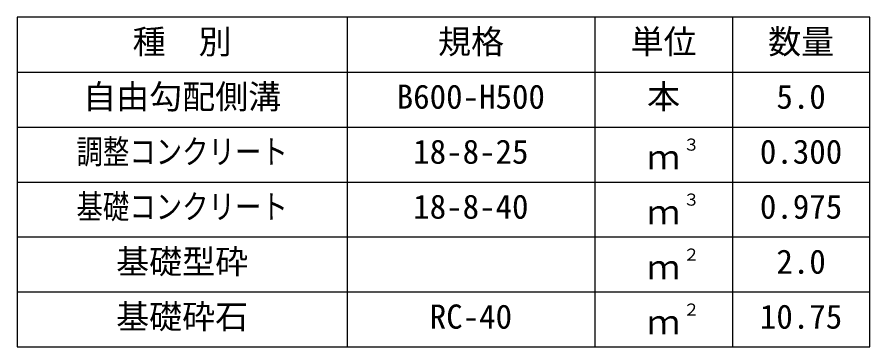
# Model space of a CAD drawing. Units: millimetres, scale not verified. Extents: x -16800 to 16800, y -5940 to 5940.
# Drawn here: x 3107 to 4657, y 1265 to 1865 of the extents above; entities that cross this region are included whole.
import ezdxf
from ezdxf.enums import TextEntityAlignment as Align

# ---------------------------------------------------------------- set-up
doc = ezdxf.new("R2010")
doc.units = ezdxf.units.MM
doc.header["$LTSCALE"] = 20
for name, color, linetype, lineweight in [('0-3_HYO', 3, 'Continuous', 25), ('0-4_HYO2', 4, 'Continuous', 25), ('0-6_TXT', 7, 'Continuous', 25)]:
    doc.layers.add(name, color=color, linetype=linetype, lineweight=lineweight)
doc.styles.add('ＭＳ ゴシック', font='')
doc.styles.get('ＭＳ ゴシック').set_extended_font_data('MS Gothic')

msp = doc.modelspace()

# ---------------------------------------------------------------- linework, layer by layer
at = {"layer": '0-3_HYO'}
for p, q in [((3706.78, 1865.2), (3706.78, 1265.2)), ((4156.78, 1865.2), (4156.78, 1265.2)), ((4406.78, 1865.2), (4406.78, 1265.2)), ((3106.78, 1765.2), (4656.78, 1765.2))]:
    msp.add_line(p, q, dxfattribs=at)
msp.add_lwpolyline([(3106.78, 1265.2), (4656.78, 1265.2), (4656.78, 1865.2), (3106.78, 1865.2)], close=True, dxfattribs=at)
at = {"layer": '0-4_HYO2'}
for p, q in [((3106.78, 1665.2), (4656.78, 1665.2)), ((3106.78, 1565.2), (4656.78, 1565.2)), ((3106.78, 1465.2), (4656.78, 1465.2)), ((3106.78, 1365.2), (4656.78, 1365.2))]:
    msp.add_line(p, q, dxfattribs=at)

# ---------------------------------------------------------------- texts
at = {"layer": '0-6_TXT', "style": 'ＭＳ ゴシック'}
for s, height, p in [('種\u3000別', 43.99, (3316.78, 1785.2)), ('規格', 43.99, (3871.78, 1785.2)), ('単位', 43.99, (4221.78, 1785.2)), ('数量', 43.99, (4471.78, 1785.2)), ('自由勾配側溝', 43.99, (3226.78, 1685.2)), ('B600-H500', 43.99, (3796.78, 1685.2)), ('本', 43.99, (4251.78, 1685.2)), ('5.0', 43.99, (4486.78, 1685.2)), ('３', 21.99, (4317.32, 1615.57)), ('18-8-25', 43.99, (3826.78, 1585.2)), ('0.300', 43.99, (4456.78, 1585.2)), ('ｍ', 43.99, (4251.78, 1575.2)), ('18-8-40', 43.99, (3826.78, 1485.2)), ('３', 21.99, (4317.32, 1515.57)), ('0.975', 43.99, (4456.78, 1485.2)), ('ｍ', 43.99, (4251.78, 1475.2)), ('基礎型砕', 43.99, (3286.78, 1385.2)), ('２', 21.99, (4317.32, 1415.57)), ('2.0', 43.99, (4486.78, 1385.2)), ('ｍ', 43.99, (4251.78, 1375.2)), ('基礎砕石', 43.99, (3286.78, 1285.2)), ('RC-40', 43.99, (3856.78, 1285.2)), ('２', 21.99, (4317.32, 1315.57)), ('10.75', 43.99, (4456.78, 1285.2)), ('ｍ', 43.99, (4251.78, 1275.2))]:
    msp.add_text(s, height=height, dxfattribs=at).set_placement(p, align=Align.BOTTOM_LEFT)
at = {"layer": '0-6_TXT', "style": 'ＭＳ ゴシック', "width": 0.8}
for s, p in [('調整コンクリート', (3214.78, 1585.2)), ('基礎コンクリート', (3214.78, 1485.2))]:
    msp.add_text(s, height=43.99, dxfattribs=at).set_placement(p, align=Align.BOTTOM_LEFT)

doc.saveas('drawing.dxf')
